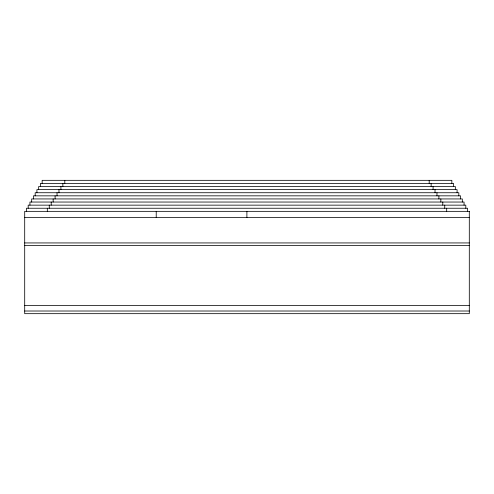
<?xml version="1.0" encoding="UTF-8"?>
<svg xmlns="http://www.w3.org/2000/svg" width="494" height="494" viewBox="0 0 494 494"><rect width="100%" height="100%" fill="white"/><g stroke="black" fill="none" stroke-linecap="round" stroke-linejoin="round"><path stroke-width="0.74" d="M24.7 217.551L469.3 217.551M24.7 242.937L469.3 242.937M24.7 245.592L469.3 245.592M24.7 305.409L469.3 305.409M24.7 311.016L469.3 311.016M467.552 211.346L467.552 208.246L26.448 208.246L26.448 211.346M465.811 208.246L465.811 205.146L28.189 205.146L28.189 208.246M464.064 205.146L464.064 202.04L29.936 202.04L29.936 205.146M462.316 202.04L462.316 198.94L31.684 198.94L31.684 202.04M460.569 198.94L460.569 195.84L33.431 195.84L33.431 198.94M458.827 195.84L458.827 192.734L35.173 192.734L35.173 195.84M457.08 192.734L457.08 189.634L36.92 189.634L36.92 192.734M455.332 189.634L455.332 186.534L38.668 186.534L38.668 189.634M453.591 186.534L453.591 183.428L40.409 183.428L40.409 186.534M451.843 183.428L451.843 180.329L42.157 180.329L42.157 183.428M446.681 208.246L446.681 211.346M444.736 205.146L444.736 208.246M442.797 202.04L442.797 205.146M440.852 198.94L440.852 202.04M438.907 195.84L438.907 198.94M436.968 192.734L436.968 195.84M435.023 189.634L435.023 192.734M433.084 186.534L433.084 189.634M431.139 183.428L431.139 186.534M429.2 180.329L429.2 183.428M246.895 211.346L246.895 217.551M156.221 211.346L156.221 217.551M64.8 180.329L64.8 183.428M62.862 183.428L62.862 186.534M60.916 186.534L60.916 189.634M58.977 189.634L58.977 192.734M57.032 192.734L57.032 195.84M55.093 195.84L55.093 198.94M53.148 198.94L53.148 202.04M51.203 202.04L51.203 205.146M49.264 205.146L49.264 208.246M47.319 208.246L47.319 211.346M469.3 211.346L24.7 211.346L24.7 313.671L469.3 313.671L469.3 211.346"/></g></svg>
